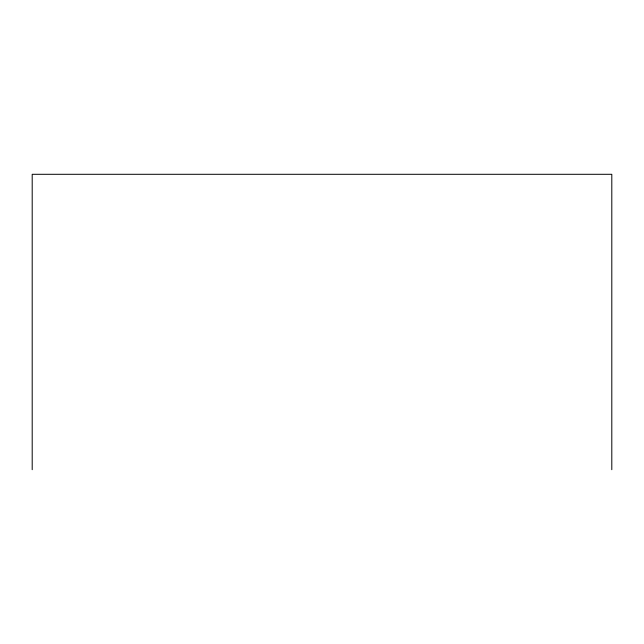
<?xml version="1.0" encoding="UTF-8"?>
<svg xmlns="http://www.w3.org/2000/svg" width="644" height="644" viewBox="0 0 644 644"><rect width="100%" height="100%" fill="white"/><g stroke="black" fill="none" stroke-linecap="round" stroke-linejoin="round"><path stroke-width="0.97" d="M611.8 469.701L611.8 174.299L32.2 174.299L32.2 469.701"/></g></svg>
